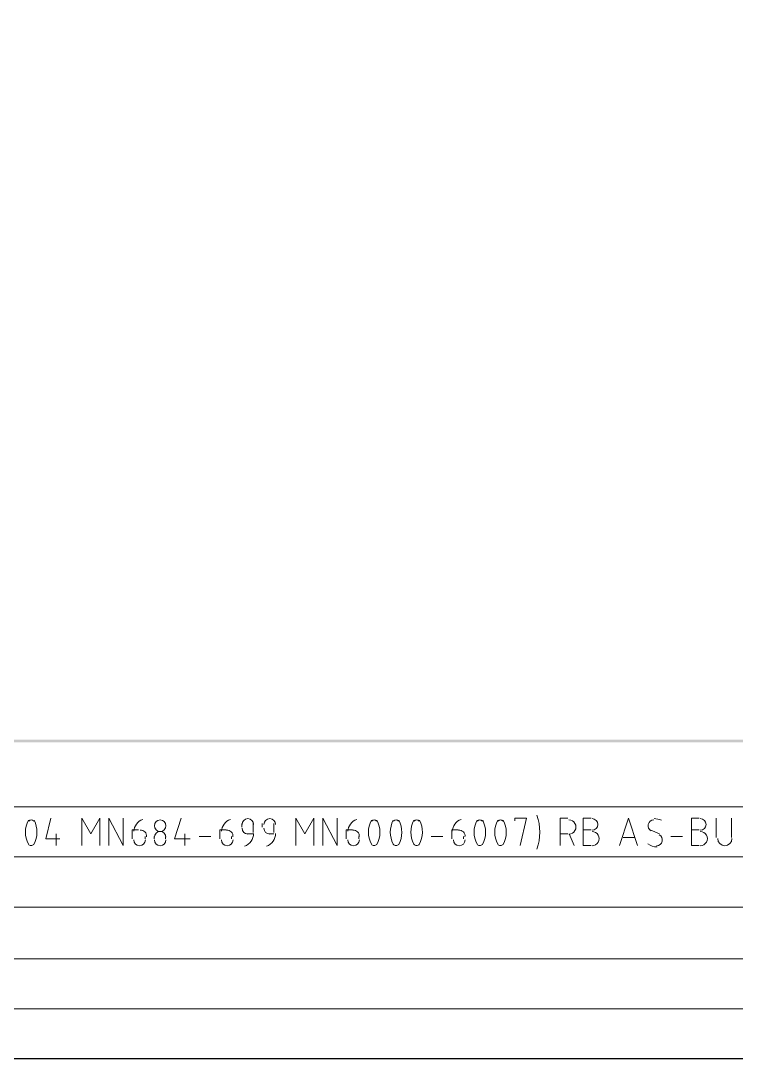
# Model space of a CAD drawing. Header units: millimetres. Extents: x 0.09 to 0.957, y 0.015 to 0.727.
# Drawn here: x 0.7216 to 0.7802, y 0.0151 to 0.1002 of the extents above; entities that cross this region are included whole.
import ezdxf

# ---------------------------------------------------------------- set-up
doc = ezdxf.new("R2010")
doc.units = ezdxf.units.MM
doc.layers.add('PDF_0', color=7, linetype='Continuous')

msp = doc.modelspace()

# ---------------------------------------------------------------- linework, layer by layer
at = {"layer": 'PDF_0', "lineweight": 0, "const_width": 0.000105595703125}
msp.add_lwpolyline([(0.9565052685546787, 0.7268272021484308), (0.9565052685546787, 0.0151121630859374), (0.0903037158203117, 0.0151121630859374), (0.0903037158203117, 0.7268272021484308)], close=True, dxfattribs=at)
at = {"layer": 'PDF_0', "color": 8, "lineweight": 0, "true_color": 0x808080}
for points in [[(0.6677538183593689, 0.0357561230468747), (0.8122087402343675, 0.0357561230468747)], [(0.6677538183593689, 0.0316378906249997), (0.8122087402343675, 0.0316378906249997)], [(0.6677538183593689, 0.0275196582031248), (0.8122087402343675, 0.0275196582031248)], [(0.6677538183593689, 0.0232958300781248), (0.8122087402343675, 0.0232958300781248)], [(0.6677538183593689, 0.0191775976562498), (0.8122087402343675, 0.0191775976562498)]]:
    msp.add_lwpolyline(points, dxfattribs=at)
at = {"layer": 'PDF_0', "lineweight": 9}
for points in [[(0.7221979187818977, 0.0346445150025387, 0.2519645520248879), (0.7221979187818978, 0.0326931021849607, 0.5039572960086433), (0.7226393926961319, 0.0326669346566258, 0.2519645520236518), (0.7226564855149642, 0.0346445150025388)], [(0.7502875574537724, 0.0346445150025387, 0.2519645520239368), (0.7502875574537726, 0.0326931021849607, 0.5039572959779849), (0.7507289776570145, 0.0326669346566178, 0.2519645520255128), (0.7507460704759015, 0.0346445150025388)], [(0.7520827381178349, 0.0346445150025387, 0.2519645520262194), (0.752082738117835, 0.0326931021849607, 0.5039572960263311), (0.7525242120320557, 0.0326669346566529, 0.2519645520240863), (0.7525412511399625, 0.034644515002538)], [(0.7537723230787723, 0.0346445150025387, 0.2519645520250645), (0.7537723230787724, 0.0326931021849607, 0.5039572960435019), (0.754213796992905, 0.0326669346566189, 0.2519645520251874), (0.754230889811839, 0.0346445150025388)], [(0.7589467273756473, 0.0346445150025387, 0.2519645520251055), (0.7589467273756489, 0.0326931021849615, 0.5039572960088817), (0.7593882012899151, 0.0326669346566456, 0.2519645520251463), (0.7594052941087125, 0.034644515002538)], [(0.7606363123365849, 0.0346445150025387, 0.2519645520248337), (0.7606363123365849, 0.0326931021849607, 0.5039572959777006), (0.7610777862507656, 0.0326669346566183, 0.2519645520254181), (0.7610948790696515, 0.0346445150025388)]]:
    msp.add_lwpolyline(points, format="xyb", dxfattribs=at)
for points in [[(0.7240363281249933, 0.0348057617187497), (0.7236139453124933, 0.0331162304687497), (0.7247754980468684, 0.0331162304687497)], [(0.7265706249999934, 0.0325882519531247), (0.7265706249999934, 0.0348057617187497), (0.7273097949218684, 0.0335386132812498), (0.7280489648437433, 0.0348057617187497), (0.7280489648437433, 0.0325882519531247)], [(0.7287881347656184, 0.0325882519531247), (0.7287881347656184, 0.0348057617187497), (0.7299496874999933, 0.0325882519531247), (0.7299496874999933, 0.0348057617187497)], [(0.7347014941406182, 0.0348057617187497), (0.7341735156249932, 0.0331162304687497), (0.7354406640624932, 0.0331162304687497)], [(0.7396644921874933, 0.0343833789062497), (0.7396644921874933, 0.0340665917968747)], [(0.7406148535156182, 0.0336442089843747), (0.7406148535156182, 0.0343833789062497)], [(0.7413540234374932, 0.0343833789062497), (0.7413540234374932, 0.0340665917968747)], [(0.7423043847656183, 0.0336442089843747), (0.7423043847656183, 0.0343833789062497)], [(0.7440995117187432, 0.0325882519531247), (0.7440995117187432, 0.0348057617187497), (0.7448386816406182, 0.0335386132812498), (0.7455778515624932, 0.0348057617187497), (0.7455778515624932, 0.0325882519531247)], [(0.7463170214843683, 0.0325882519531247), (0.7463170214843683, 0.0348057617187497), (0.7474785742187431, 0.0325882519531247), (0.7474785742187431, 0.0348057617187497)], [(0.762473164062493, 0.0325882519531247), (0.7630011425781181, 0.0348057617187497), (0.7620507812499931, 0.0348057617187497), (0.7620507812499931, 0.0345945703124997)], [(0.765746630859368, 0.0325882519531247), (0.765746630859368, 0.0348057617187497), (0.766380205078118, 0.0348057617187497)], [(0.768280927734368, 0.0348057617187497), (0.767647353515618, 0.0348057617187497), (0.767647353515618, 0.0325882519531247), (0.768280927734368, 0.0325882519531247)], [(0.770604033203118, 0.0325882519531247), (0.771343203124993, 0.0348057617187497), (0.7720823730468679, 0.0325882519531247)], [(0.7771509667968678, 0.0348057617187497), (0.7765173925781178, 0.0348057617187497), (0.7765173925781178, 0.0325882519531247), (0.7771509667968678, 0.0325882519531247)], [(0.778523710937493, 0.0348057617187497), (0.778523710937493, 0.0332218261718748)], [(0.7797908593749928, 0.0332218261718748), (0.7797908593749928, 0.0348057617187497)], [(0.7244587109374934, 0.0335386132812498), (0.7244587109374934, 0.0325882519531247)], [(0.7312168359374934, 0.0338554003906247), (0.7306888574218683, 0.0338554003906247), (0.7306888574218683, 0.0331162304687497)], [(0.7317448144531183, 0.0331162304687497), (0.7317448144531183, 0.0333274218749997)], [(0.7324839843749933, 0.0331162304687497), (0.7324839843749933, 0.0333274218749997)], [(0.7334343457031184, 0.0333274218749997), (0.7334343457031184, 0.0331162304687497)], [(0.7350182812499934, 0.0335386132812498), (0.7350182812499934, 0.0325882519531247)], [(0.7361798339843683, 0.0333274218749997), (0.7371301953124934, 0.0333274218749997)], [(0.7383973437499933, 0.0338554003906247), (0.7378693652343682, 0.0338554003906247), (0.7378693652343682, 0.0331162304687497)], [(0.7388197265624932, 0.0331162304687497), (0.7388197265624932, 0.0333274218749997)], [(0.7400868749999931, 0.0335386132812498), (0.7406148535156182, 0.0335386132812498)], [(0.7418820019531182, 0.0335386132812498), (0.7423043847656183, 0.0335386132812498)], [(0.7487457226562431, 0.0338554003906247), (0.7482177441406181, 0.0338554003906247), (0.7482177441406181, 0.0331162304687497)], [(0.7492737011718682, 0.0331162304687497), (0.7492737011718682, 0.0333274218749997)], [(0.7551870605468681, 0.0333274218749997), (0.756137421874993, 0.0333274218749997)], [(0.757404570312493, 0.0338554003906247), (0.7568765917968681, 0.0338554003906247), (0.7568765917968681, 0.0331162304687497)], [(0.757826953124993, 0.0331162304687497), (0.757826953124993, 0.0333274218749997)], [(0.766380205078118, 0.0335386132812498), (0.765746630859368, 0.0335386132812498)], [(0.766485800781243, 0.0335386132812498), (0.7669081835937429, 0.0325882519531247)], [(0.768280927734368, 0.0338554003906247), (0.767647353515618, 0.0338554003906247)], [(0.7718711816406179, 0.0332218261718748), (0.7709208203124929, 0.0332218261718748)], [(0.7731383300781179, 0.0338554003906247), (0.773877499999993, 0.0335386132812498)], [(0.7748278613281179, 0.0333274218749997), (0.7757782226562429, 0.0333274218749997)], [(0.7771509667968678, 0.0338554003906247), (0.7765173925781178, 0.0338554003906247)]]:
    msp.add_lwpolyline(points, dxfattribs=at)
msp.add_circle((0.7329872019626331, 0.034196786923577), 0.0004751808498601, dxfattribs=at)
for centre, radius, start, end in [((0.76002474657873, 0.0336688085937508), 0.0040615182016956, 340.0082122114734, 19.99178778849719), ((0.7224272015174104, 0.0344079767376716), 0.0002639910357534, 36.50769402365814, 143.492305980256), ((0.7319311911480058, 0.0336688082547444), 0.001108755090828, 109.8137962690121, 176.4459117008775), ((0.7391120212261333, 0.0336688082547438), 0.0011087550908295, 109.8137962691314, 176.4459117008556), ((0.7401679783298178, 0.0343023826267009), 0.0004751808498629, 0, 179.9999775984948), ((0.7419632127048243, 0.0343023826267014), 0.0004751808498564, 0, 179.9999775990579), ((0.7494608298198794, 0.0336688082547465), 0.0011087550908256, 109.8137962689894, 176.4459117009813), ((0.7505167864783377, 0.0344079767377249), 0.0002639910357296, 36.50769401309303, 143.4923059841398), ((0.752312020853331, 0.0344079767376711), 0.000263991035767, 36.50769402159136, 143.4923059838554), ((0.7540016058142922, 0.0344079767377219), 0.0002639910357178, 36.50769401578646, 143.492305981218), ((0.7580144040386243, 0.0336688082547531), 0.0011087550908177, 109.8137962688624, 176.4459117013067), ((0.7591760101111841, 0.0344079767377552), 0.0002639910356844, 36.50769401217672, 143.492305986391), ((0.7608655950721143, 0.0344079767377125), 0.0002639910357155, 36.50769401868214, 143.4923059840701), ((0.7664623833365002, 0.034091190882238), 0.000580775843176, 269.9999483046582, 90.00005169600988), ((0.7683632127048261, 0.0343023829982952), 0.000475180849858, 270.0000224021812, 89.99997759844793), ((0.7734320216804615, 0.0341967865417977), 0.0004751812353009, 90.24168493613661, 243.1109738425438), ((0.7734307571379768, 0.0332265009848535), 0.0015510208206583, 66.55260795835012, 89.40838395944947), ((0.7772335740329438, 0.0343023829982969), 0.0004751808498597, 270.0000224030514, 89.99997759696203), ((0.7314032168146544, 0.0333520230244076), 0.000475176723426, 352.2323897747568, 97.76761022725263), ((0.7329872019626347, 0.0332464255954474), 0.0004751808498586, 0, 179.9999775978539), ((0.7384783974787147, 0.0333520230244056), 0.0004751767234279, 352.232389775035, 97.76761022532774), ((0.7401679787014106, 0.0339855958889142), 0.0004751808498548, 180.0000224019084, 269.9999775977652), ((0.7395344062477708, 0.0335632120618256), 0.001108752931913, 289.0007613227855, 359.9999571710791), ((0.7419632130764171, 0.0339855958889146), 0.0004751808498613, 180.0000224019594, 269.9999775969754), ((0.7413295869118373, 0.0335632120618217), 0.001108752931908, 289.0007613226558, 359.9999571708779), ((0.748827206072477, 0.0333520230244167), 0.000475176723417, 352.2323897735051, 97.7676102269929), ((0.7574864297053093, 0.0333520230244116), 0.0004751767233967, 352.2323897737872, 97.7676102241056), ((0.7683632134146317, 0.0331408295541147), 0.0005807758431777, 269.999948304023, 90.00005169610846), ((0.7736432126945183, 0.0330351812316419), 0.0004751812353037, 270.2416849368581, 63.1109738432499), ((0.7772335747427542, 0.0331408295541181), 0.0005807758431811, 269.999948304264, 90.00005169587844), ((0.731297617373294, 0.0330351808498533), 0.0004751808498632, 180.0000224020983, 359.9999775983024), ((0.7329872023342292, 0.0330351808498587), 0.000475180849861, 180.0000224027467, 359.9999775959479), ((0.7384783937404819, 0.0330351808498587), 0.0004751808498636, 180.0000224027467, 359.9999775974581), ((0.748827202334213, 0.0330351808498511), 0.0004751808498449, 180.0000224018248, 359.9999775977736), ((0.7574864259670339, 0.0330351808498484), 0.0004751808498534, 180.000022401501, 359.9999775968357), ((0.7737488089720683, 0.0338800035789528), 0.0014255456853586, 235.4315841814833, 267.6983732752344), ((0.77923999947598, 0.0331408295541189), 0.0005807758431749, 179.9999483048027, 359.9999483043215)]:
    msp.add_arc(centre, radius, start, end, dxfattribs=at)
at = {"layer": 'PDF_0', "transparency": 33554559}
for points in [[(0.9565580664062412, 0.0410359082031247), (0.9565580664062412, 0.0412470996093747), (0.0902509179687492, 0.0410359082031247)], [(0.9565580664062412, 0.0412470996093747), (0.0902509179687492, 0.0410359082031247), (0.0902509179687492, 0.0412470996093747)]]:
    msp.add_solid(points, dxfattribs=at)

doc.saveas('drawing.dxf')
